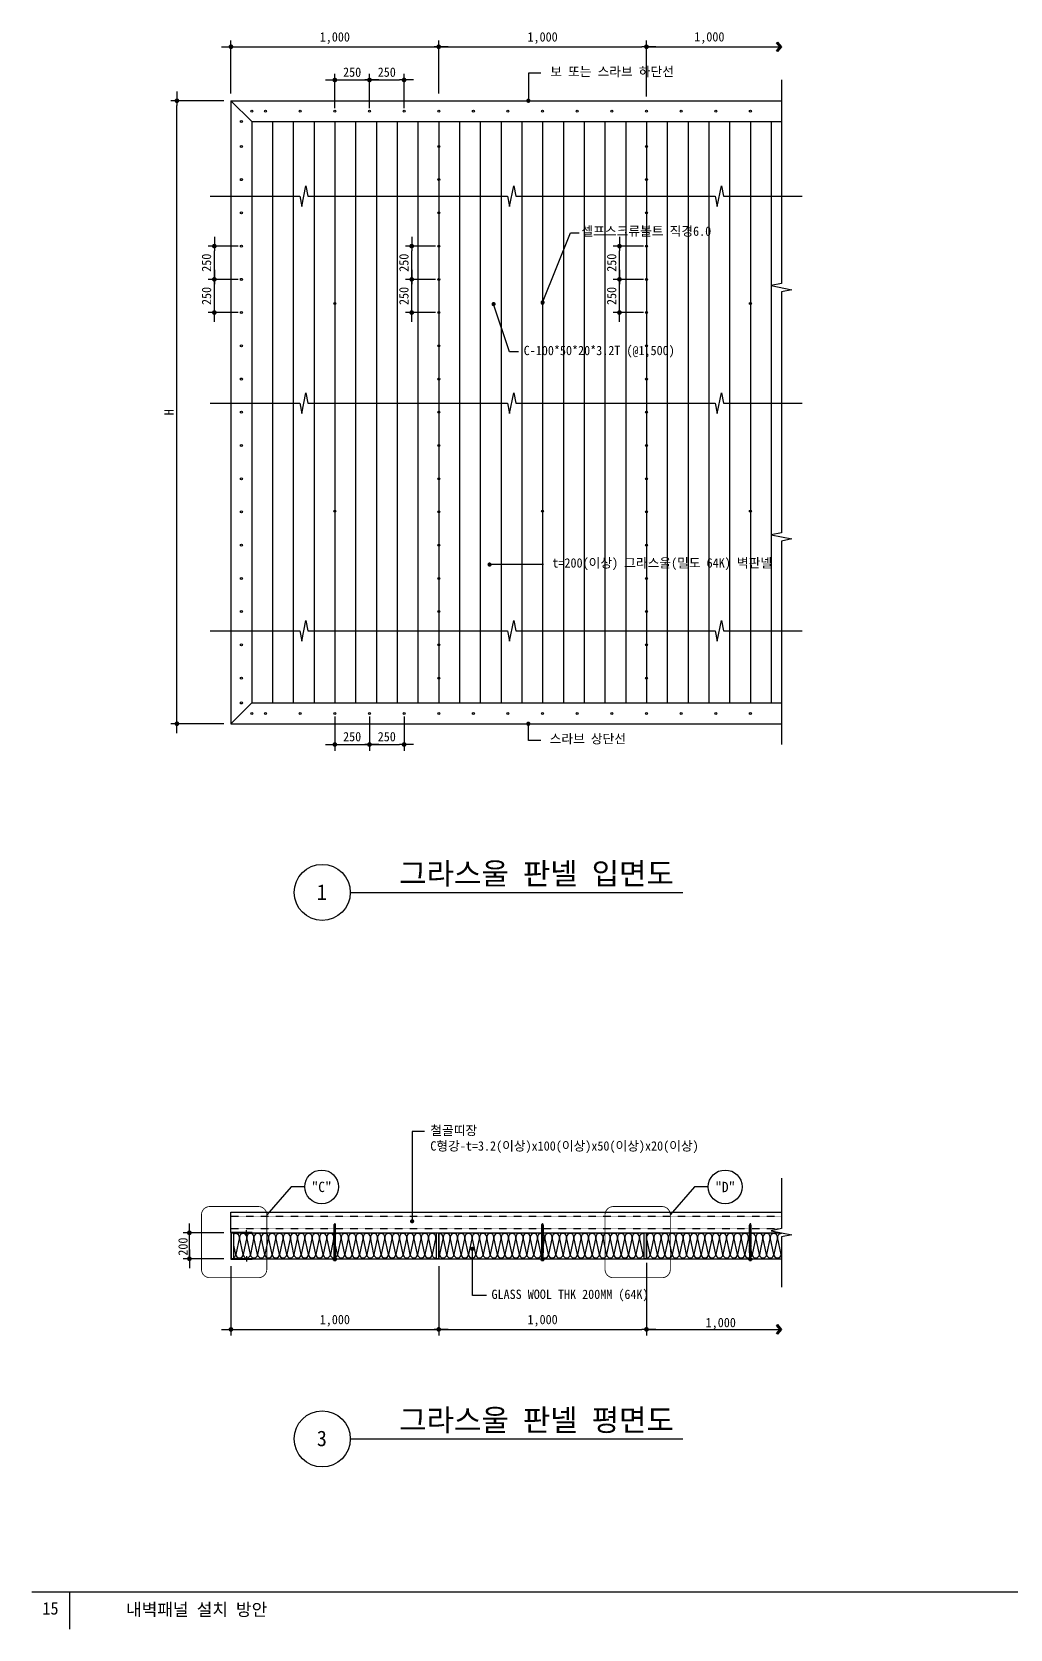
# Model space of a CAD drawing. Header units: millimetres. Extents: x 37538 to 66474, y -29175 to -20683.
# Drawn here: x 54547 to 59255, y -29175 to -21484 of the extents above; entities that cross this region are included whole.
import ezdxf
from ezdxf.enums import TextEntityAlignment as Align

# ---------------------------------------------------------------- set-up
doc = ezdxf.new("R2010")
doc.units = ezdxf.units.MM
doc.header["$MEASUREMENT"] = 0
for name, pattern in [('CEN', [62, 60, -1, 0, -1]), ('DASHDOTX2', [2, 1, -0.5, 0, -0.5]), ('DASHED', [3, 2, -1]), ('HIDDEN', [0.375, 0.25, -0.125])]:
    doc.linetypes.add(name, pattern=pattern)
doc.layers.get('0').update_dxf_attribs({"linetype": 'CONTINUOUS'})
for name, color, linetype in [('8', 8, 'CONTINUOUS'), ('A-INSUL', 8, 'CONTINUOUS'), ('CEN', 1, 'CEN'), ('F', 6, 'CONTINUOUS'), ('H', 2, 'HIDDEN'), ('SYM-1', 6, 'CONTINUOUS'), ('W', 3, 'CONTINUOUS'), ('일람표BOX', 7, 'CONTINUOUS')]:
    doc.layers.add(name, color=color, linetype=linetype)
for name, color, linetype, lineweight in [('A-DIMS', 7, 'CONTINUOUS', 25), ('A-MKXS-LEAD', 7, 'CONTINUOUS', 25), ('A-MKXS-MAK2', 3, 'DASHDOTX2', 25), ('A-MKXS-TEXT1', 3, 'CONTINUOUS', 25), ('A-MKXS-TEXT2', 7, 'CONTINUOUS', 25), ('A-XXXX-SYMB', 7, 'CONTINUOUS', 25), ('A-XXXX-TXT1', 3, 'CONTINUOUS', 25), ('A-XXXX-TXT2', 3, 'CONTINUOUS', 25)]:
    doc.layers.add(name, color=color, linetype=linetype, lineweight=lineweight)
doc.styles.add('HY울릉도L', font='H2GTRE.TTF')
doc.styles.add('돋움', font='')
doc.styles.add('돋움체', font='')
doc.styles.get('돋움').set_extended_font_data('DotumChe')
doc.styles.get('돋움체').set_extended_font_data('DotumChe')
doc.dimstyles.new('CDIM', dxfattribs={"dimtxt": 3, "dimasz": 1.5, "dimexe": 2, "dimexo": 1, "dimgap": 1, "dimtad": 1, "dimdec": 0, "dimrnd": 0.5, "dimzin": 0, "dimdsep": 32, "dimlunit": 6, "dimtxsty": 'HY울릉도L', "dimblk1": '_CIDOT', "dimblk2": '_CIDOT', "dimsah": 1, "dimcen": 5.5, "dimclrd": 2, "dimclre": 2, "dimclrt": 7, "dimadec": 0, "dimazin": 0, "dimtfac": 1, "dimtdec": 0, "dimtix": 1, "dimtmove": 2, "dimatfit": 1, "dimldrblk": '_CIDOT', "dimfxl": 1, "dimtolj": 1, "dimtzin": 0, "dimlwd": -1, "dimarcsym": 0})

# ---------------------------------------------------------------- blocks, each defined once
blk = doc.blocks.new('_CIDOT')
at = {"color": 0, "linetype": 'ByBlock'}
blk.add_line((2, 0), (-1, 0), dxfattribs=at)
at = {"color": 0, "linetype": 'ByBlock', "const_width": 0.5}
blk.add_lwpolyline([(-0.25, 0, 1), (0.25, 0, 1)], format="xyb", close=True, dxfattribs=at)
blk = doc.blocks.new('*D134')
at = {"layer": 'A-DIMS', "lineweight": -2, "transparency": 16777216}
for p, q in [((55504.5, -21780.7), (55504.5, -21525.7)), ((56504.5, -21780.7), (56504.5, -21525.7))]:
    blk.add_line(p, q, dxfattribs=at)
at = {"layer": 'A-DIMS', "transparency": 16777216}
blk.add_line((55527, -21555.7), (56482, -21555.7), dxfattribs=at)
at = {"layer": 'A-DIMS', "transparency": 16777216, "xscale": 22.5, "yscale": 22.5, "zscale": 22.5, "rotation": 180}
blk.add_blockref('_CIDOT', (55504.5, -21555.7), dxfattribs=at)
at = {"layer": 'A-DIMS', "transparency": 16777216, "xscale": 22.5, "yscale": 22.5, "zscale": 22.5}
blk.add_blockref('_CIDOT', (56504.5, -21555.7), dxfattribs=at)
at = {"layer": 'A-DIMS', "color": 3, "transparency": 16777216, "insert": (56004.5, -21513.9), "char_height": 45, "attachment_point": 5, "style": '돋움체'}
blk.add_mtext('\\A1;1,000', dxfattribs=at)
blk = doc.blocks.new('*D135')
at = {"layer": 'A-DIMS', "lineweight": -2, "transparency": 16777216}
for p, q in [((56504.5, -21780.7), (56504.5, -21525.7)), ((57504.5, -21780.7), (57504.5, -21525.7))]:
    blk.add_line(p, q, dxfattribs=at)
at = {"layer": 'A-DIMS', "transparency": 16777216}
blk.add_line((56527, -21555.7), (57482, -21555.7), dxfattribs=at)
at = {"layer": 'A-DIMS', "transparency": 16777216, "xscale": 22.5, "yscale": 22.5, "zscale": 22.5, "rotation": 180}
blk.add_blockref('_CIDOT', (56504.5, -21555.7), dxfattribs=at)
at = {"layer": 'A-DIMS', "transparency": 16777216, "xscale": 22.5, "yscale": 22.5, "zscale": 22.5}
blk.add_blockref('_CIDOT', (57504.5, -21555.7), dxfattribs=at)
at = {"layer": 'A-DIMS', "color": 3, "transparency": 16777216, "insert": (57004.5, -21513.9), "char_height": 45, "attachment_point": 5, "style": '돋움체'}
blk.add_mtext('\\A1;1,000', dxfattribs=at)
blk = doc.blocks.new('DOT')
at = {"color": 0, "linetype": 'ByBlock'}
blk.add_line((-0.5, 0), (-1, 0), dxfattribs=at)
at = {"color": 0, "linetype": 'ByBlock', "const_width": 0.5}
blk.add_lwpolyline([(-0.25, 0, 1), (0.25, 0, 1)], format="xyb", close=True, dxfattribs=at)
blk = doc.blocks.new('*D33')
at = {"layer": 'A-DIMS', "lineweight": -2, "transparency": 16777216}
for p, q in [((56171.2, -21850.7), (56171.2, -21685.7)), ((56337.8, -21850.7), (56337.8, -21685.7))]:
    blk.add_line(p, q, dxfattribs=at)
at = {"layer": 'A-DIMS', "transparency": 16777216}
blk.add_line((56193.7, -21715.7), (56315.3, -21715.7), dxfattribs=at)
at = {"layer": 'A-DIMS', "transparency": 16777216, "xscale": 22.5, "yscale": 22.5, "zscale": 22.5, "rotation": 180}
blk.add_blockref('_CIDOT', (56171.2, -21715.7), dxfattribs=at)
at = {"layer": 'A-DIMS', "transparency": 16777216, "xscale": 22.5, "yscale": 22.5, "zscale": 22.5}
blk.add_blockref('_CIDOT', (56337.8, -21715.7), dxfattribs=at)
at = {"layer": 'A-DIMS', "color": 3, "transparency": 16777216, "insert": (56254.5, -21678.2), "char_height": 45, "attachment_point": 5, "style": '돋움체'}
blk.add_mtext('\\A1;250', dxfattribs=at)
blk = doc.blocks.new('*D34')
at = {"layer": 'A-DIMS', "lineweight": -2, "transparency": 16777216}
for p, q in [((55539.5, -22515.7), (55394.5, -22515.7)), ((55539.5, -22675.7), (55394.5, -22675.7))]:
    blk.add_line(p, q, dxfattribs=at)
at = {"layer": 'A-DIMS', "transparency": 16777216}
blk.add_line((55424.5, -22653.2), (55424.5, -22538.2), dxfattribs=at)
at = {"layer": 'A-DIMS', "transparency": 16777216, "xscale": 22.5, "yscale": 22.5, "zscale": 22.5}
for p, rotation in [((55424.5, -22515.7), 90), ((55424.5, -22675.7), 270)]:
    blk.add_blockref('_CIDOT', p, dxfattribs=dict(at, rotation=rotation))
at = {"layer": 'A-DIMS', "color": 3, "transparency": 16777216, "insert": (55387, -22595.7), "char_height": 45, "attachment_point": 5, "rotation": 90, "style": '돋움체'}
blk.add_mtext('\\A1;250', dxfattribs=at)
blk = doc.blocks.new('*D137')
at = {"layer": 'A-DIMS', "lineweight": -2, "transparency": 16777216}
for p, q in [((56489.5, -22515.7), (56344.5, -22515.7)), ((56489.5, -22675.7), (56344.5, -22675.7))]:
    blk.add_line(p, q, dxfattribs=at)
at = {"layer": 'A-DIMS', "transparency": 16777216}
blk.add_line((56374.5, -22653.2), (56374.5, -22538.2), dxfattribs=at)
at = {"layer": 'A-DIMS', "transparency": 16777216, "xscale": 22.5, "yscale": 22.5, "zscale": 22.5}
for p, rotation in [((56374.5, -22515.7), 90), ((56374.5, -22675.7), 270)]:
    blk.add_blockref('_CIDOT', p, dxfattribs=dict(at, rotation=rotation))
at = {"layer": 'A-DIMS', "color": 3, "transparency": 16777216, "insert": (56337, -22595.7), "char_height": 45, "attachment_point": 5, "rotation": 90, "style": '돋움체'}
blk.add_mtext('\\A1;250', dxfattribs=at)
blk = doc.blocks.new('*D138')
at = {"layer": 'A-DIMS', "lineweight": -2, "transparency": 16777216}
for p, q in [((57489.5, -22515.7), (57344.5, -22515.7)), ((57489.5, -22675.7), (57344.5, -22675.7))]:
    blk.add_line(p, q, dxfattribs=at)
at = {"layer": 'A-DIMS', "transparency": 16777216}
blk.add_line((57374.5, -22653.2), (57374.5, -22538.2), dxfattribs=at)
at = {"layer": 'A-DIMS', "transparency": 16777216, "xscale": 22.5, "yscale": 22.5, "zscale": 22.5}
for p, rotation in [((57374.5, -22515.7), 90), ((57374.5, -22675.7), 270)]:
    blk.add_blockref('_CIDOT', p, dxfattribs=dict(at, rotation=rotation))
at = {"layer": 'A-DIMS', "color": 3, "transparency": 16777216, "insert": (57337, -22595.7), "char_height": 45, "attachment_point": 5, "rotation": 90, "style": '돋움체'}
blk.add_mtext('\\A1;250', dxfattribs=at)
blk = doc.blocks.new('*D139')
at = {"layer": 'A-DIMS', "lineweight": -2, "transparency": 16777216}
for p, q in [((55469.5, -21815.7), (55214.5, -21815.7)), ((55469.5, -24815.7), (55214.5, -24815.7))]:
    blk.add_line(p, q, dxfattribs=at)
at = {"layer": 'A-DIMS', "transparency": 16777216}
blk.add_line((55244.5, -24793.2), (55244.5, -21838.2), dxfattribs=at)
at = {"layer": 'A-DIMS', "transparency": 16777216, "xscale": 22.5, "yscale": 22.5, "zscale": 22.5}
for p, rotation in [((55244.5, -21815.7), 90), ((55244.5, -24815.7), 270)]:
    blk.add_blockref('_CIDOT', p, dxfattribs=dict(at, rotation=rotation))
at = {"layer": 'A-DIMS', "color": 3, "transparency": 16777216, "insert": (55207, -23315.7), "char_height": 45, "attachment_point": 5, "rotation": 90, "style": '돋움체'}
blk.add_mtext('\\A1;H', dxfattribs=at)
blk = doc.blocks.new('*D140')
at = {"layer": 'A-DIMS', "lineweight": -2, "transparency": 16777216}
for p, q in [((56171.2, -24780.7), (56171.2, -24945.7)), ((56337.8, -24780.7), (56337.8, -24945.7))]:
    blk.add_line(p, q, dxfattribs=at)
at = {"layer": 'A-DIMS', "transparency": 16777216}
blk.add_line((56193.7, -24915.7), (56315.3, -24915.7), dxfattribs=at)
at = {"layer": 'A-DIMS', "transparency": 16777216, "xscale": 22.5, "yscale": 22.5, "zscale": 22.5, "rotation": 180}
blk.add_blockref('_CIDOT', (56171.2, -24915.7), dxfattribs=at)
at = {"layer": 'A-DIMS', "transparency": 16777216, "xscale": 22.5, "yscale": 22.5, "zscale": 22.5}
blk.add_blockref('_CIDOT', (56337.8, -24915.7), dxfattribs=at)
at = {"layer": 'A-DIMS', "color": 3, "transparency": 16777216, "insert": (56254.5, -24878.2), "char_height": 45, "attachment_point": 5, "style": '돋움체'}
blk.add_mtext('\\A1;250', dxfattribs=at)
blk = doc.blocks.new('*D141')
at = {"layer": 'A-DIMS', "lineweight": -2, "transparency": 16777216}
for p, q in [((56004.5, -24780.7), (56004.5, -24945.7)), ((56171.2, -24780.7), (56171.2, -24945.7))]:
    blk.add_line(p, q, dxfattribs=at)
at = {"layer": 'A-DIMS', "transparency": 16777216}
blk.add_line((56027, -24915.7), (56148.7, -24915.7), dxfattribs=at)
at = {"layer": 'A-DIMS', "transparency": 16777216, "xscale": 22.5, "yscale": 22.5, "zscale": 22.5, "rotation": 180}
blk.add_blockref('_CIDOT', (56004.5, -24915.7), dxfattribs=at)
at = {"layer": 'A-DIMS', "transparency": 16777216, "xscale": 22.5, "yscale": 22.5, "zscale": 22.5}
blk.add_blockref('_CIDOT', (56171.2, -24915.7), dxfattribs=at)
at = {"layer": 'A-DIMS', "color": 3, "transparency": 16777216, "insert": (56087.8, -24878.2), "char_height": 45, "attachment_point": 5, "style": '돋움체'}
blk.add_mtext('\\A1;250', dxfattribs=at)
blk = doc.blocks.new('*D35')
at = {"layer": 'A-DIMS', "lineweight": -2, "transparency": 16777216}
for p, q in [((56004.5, -21850.7), (56004.5, -21685.7)), ((56171.2, -21850.7), (56171.2, -21685.7))]:
    blk.add_line(p, q, dxfattribs=at)
at = {"layer": 'A-DIMS', "transparency": 16777216}
blk.add_line((56027, -21715.7), (56148.7, -21715.7), dxfattribs=at)
at = {"layer": 'A-DIMS', "transparency": 16777216, "xscale": 22.5, "yscale": 22.5, "zscale": 22.5, "rotation": 180}
blk.add_blockref('_CIDOT', (56004.5, -21715.7), dxfattribs=at)
at = {"layer": 'A-DIMS', "transparency": 16777216, "xscale": 22.5, "yscale": 22.5, "zscale": 22.5}
blk.add_blockref('_CIDOT', (56171.2, -21715.7), dxfattribs=at)
at = {"layer": 'A-DIMS', "color": 3, "transparency": 16777216, "insert": (56087.8, -21678.2), "char_height": 45, "attachment_point": 5, "style": '돋움체'}
blk.add_mtext('\\A1;250', dxfattribs=at)
blk = doc.blocks.new('*D142')
at = {"layer": 'A-DIMS', "lineweight": -2, "transparency": 16777216}
for p, q in [((55539.5, -22675.7), (55394.5, -22675.7)), ((55539.5, -22835.7), (55394.5, -22835.7))]:
    blk.add_line(p, q, dxfattribs=at)
at = {"layer": 'A-DIMS', "transparency": 16777216}
blk.add_line((55424.5, -22813.2), (55424.5, -22698.2), dxfattribs=at)
at = {"layer": 'A-DIMS', "transparency": 16777216, "xscale": 22.5, "yscale": 22.5, "zscale": 22.5}
for p, rotation in [((55424.5, -22675.7), 90), ((55424.5, -22835.7), 270)]:
    blk.add_blockref('_CIDOT', p, dxfattribs=dict(at, rotation=rotation))
at = {"layer": 'A-DIMS', "color": 3, "transparency": 16777216, "insert": (55387, -22755.7), "char_height": 45, "attachment_point": 5, "rotation": 90, "style": '돋움체'}
blk.add_mtext('\\A1;250', dxfattribs=at)
blk = doc.blocks.new('*D143')
at = {"layer": 'A-DIMS', "lineweight": -2, "transparency": 16777216}
for p, q in [((56489.5, -22675.7), (56344.5, -22675.7)), ((56489.5, -22835.7), (56344.5, -22835.7))]:
    blk.add_line(p, q, dxfattribs=at)
at = {"layer": 'A-DIMS', "transparency": 16777216}
blk.add_line((56374.5, -22813.2), (56374.5, -22698.2), dxfattribs=at)
at = {"layer": 'A-DIMS', "transparency": 16777216, "xscale": 22.5, "yscale": 22.5, "zscale": 22.5}
for p, rotation in [((56374.5, -22675.7), 90), ((56374.5, -22835.7), 270)]:
    blk.add_blockref('_CIDOT', p, dxfattribs=dict(at, rotation=rotation))
at = {"layer": 'A-DIMS', "color": 3, "transparency": 16777216, "insert": (56337, -22755.7), "char_height": 45, "attachment_point": 5, "rotation": 90, "style": '돋움체'}
blk.add_mtext('\\A1;250', dxfattribs=at)
blk = doc.blocks.new('*D144')
at = {"layer": 'A-DIMS', "lineweight": -2, "transparency": 16777216}
for p, q in [((57489.5, -22675.7), (57344.5, -22675.7)), ((57489.5, -22835.7), (57344.5, -22835.7))]:
    blk.add_line(p, q, dxfattribs=at)
at = {"layer": 'A-DIMS', "transparency": 16777216}
blk.add_line((57374.5, -22813.2), (57374.5, -22698.2), dxfattribs=at)
at = {"layer": 'A-DIMS', "transparency": 16777216, "xscale": 22.5, "yscale": 22.5, "zscale": 22.5}
for p, rotation in [((57374.5, -22675.7), 90), ((57374.5, -22835.7), 270)]:
    blk.add_blockref('_CIDOT', p, dxfattribs=dict(at, rotation=rotation))
at = {"layer": 'A-DIMS', "color": 3, "transparency": 16777216, "insert": (57337, -22755.7), "char_height": 45, "attachment_point": 5, "rotation": 90, "style": '돋움체'}
blk.add_mtext('\\A1;250', dxfattribs=at)
blk = doc.blocks.new('*D36')
at = {"layer": 'A-DIMS', "transparency": 16777216}
for p, q in [((55304.4, -27244.4), (55304.4, -27221.9)), ((55304.4, -27391.9), (55304.4, -27266.9)), ((55304.4, -27414.4), (55304.4, -27436.9))]:
    blk.add_line(p, q, dxfattribs=at)
at = {"layer": 'A-DIMS', "lineweight": -2, "transparency": 16777216}
for p, q in [((55469.5, -27266.9), (55274.4, -27266.9)), ((55469.5, -27391.9), (55274.4, -27391.9))]:
    blk.add_line(p, q, dxfattribs=at)
at = {"layer": 'A-DIMS', "transparency": 16777216, "xscale": 22.5, "yscale": 22.5, "zscale": 22.5}
for p, rotation in [((55304.4, -27266.9), 270), ((55304.4, -27391.9), 90)]:
    blk.add_blockref('_CIDOT', p, dxfattribs=dict(at, rotation=rotation))
at = {"layer": 'A-DIMS', "color": 3, "transparency": 16777216, "insert": (55273.8, -27333.4), "char_height": 45, "attachment_point": 5, "rotation": 90, "style": '돋움체'}
blk.add_mtext('\\A1;200', dxfattribs=at)
blk = doc.blocks.new('LEADER4')
blk.add_lwpolyline([(0, 0), (-0.32, -0.38), (-0.4, -0.32), (-0.13, 0), (-0.4, 0.32), (-0.32, 0.38)], close=True)
for points in [[(-0.13, 0), (-0.4, 0.32), (0, 0), (-0.32, 0.38)], [(-0.13, 0), (-0.4, -0.32), (0, 0), (-0.32, -0.38)]]:
    blk.add_solid(points)
blk = doc.blocks.new('*D37')
at = {"layer": 'A-DIMS', "lineweight": -2, "transparency": 16777216}
for p, q in [((55504.5, -27426.9), (55504.5, -27761.9)), ((56504.5, -27426.9), (56504.5, -27761.9))]:
    blk.add_line(p, q, dxfattribs=at)
at = {"layer": 'A-DIMS', "transparency": 16777216}
blk.add_line((55527, -27731.9), (56482, -27731.9), dxfattribs=at)
at = {"layer": 'A-DIMS', "transparency": 16777216, "xscale": 22.5, "yscale": 22.5, "zscale": 22.5, "rotation": 180}
blk.add_blockref('_CIDOT', (55504.5, -27731.9), dxfattribs=at)
at = {"layer": 'A-DIMS', "transparency": 16777216, "xscale": 22.5, "yscale": 22.5, "zscale": 22.5}
blk.add_blockref('_CIDOT', (56504.5, -27731.9), dxfattribs=at)
at = {"layer": 'A-DIMS', "color": 3, "transparency": 16777216, "insert": (56004.5, -27690.2), "char_height": 45, "attachment_point": 5, "style": '돋움체'}
blk.add_mtext('\\A1;1,000', dxfattribs=at)
blk = doc.blocks.new('*D38')
at = {"layer": 'A-DIMS', "lineweight": -2, "transparency": 16777216}
for p, q in [((56504.5, -27426.9), (56504.5, -27761.9)), ((57504.5, -27426.9), (57504.5, -27761.9))]:
    blk.add_line(p, q, dxfattribs=at)
at = {"layer": 'A-DIMS', "transparency": 16777216}
blk.add_line((56527, -27731.9), (57482, -27731.9), dxfattribs=at)
at = {"layer": 'A-DIMS', "transparency": 16777216, "xscale": 22.5, "yscale": 22.5, "zscale": 22.5, "rotation": 180}
blk.add_blockref('_CIDOT', (56504.5, -27731.9), dxfattribs=at)
at = {"layer": 'A-DIMS', "transparency": 16777216, "xscale": 22.5, "yscale": 22.5, "zscale": 22.5}
blk.add_blockref('_CIDOT', (57504.5, -27731.9), dxfattribs=at)
at = {"layer": 'A-DIMS', "color": 3, "transparency": 16777216, "insert": (57004.5, -27690.2), "char_height": 45, "attachment_point": 5, "style": '돋움체'}
blk.add_mtext('\\A1;1,000', dxfattribs=at)
blk = doc.blocks.new('br')
at = {"layer": 'CEN'}
blk.add_line((-36, 0), (30, 0), dxfattribs=at)
at = {"layer": 'F'}
for p, q in [((-15, 4), (-12, 8)), ((-15, 4), (-11, 0)), ((-15, -4), (-11, 0)), ((-12, 8), (-8, 4)), ((0, 4), (-8, 4)), ((0, 8), (0, -8)), ((-15, -4), (-12, -8)), ((-12, -8), (-8, -4)), ((0, -4), (-8, -4))]:
    blk.add_line(p, q, dxfattribs=at)
blk.add_arc((-2, 0), 8.2, 285.5627, 74.4373, dxfattribs=at)
blk = doc.blocks.new('sc15a')
at = {"layer": 'F'}
for p, q in [((-8.8, 4.5), (-3.8, 5.7)), ((-8.8, 4.5), (-8.8, -4.5)), ((-8.5, -3.4), (-8.5, 3.4)), ((-8.1, 4.2), (-2.1, 4.2)), ((-3.8, 8), (-3.8, -8)), ((-2.1, 0.1), (-2.1, 5.6)), ((-2.1, 5.6), (-0.8, 5.6)), ((-2.1, 0.1), (-2.1, -5.4)), ((-0.8, 10), (-1.8, 10)), ((-0.8, 10), (-0.8, -10)), ((-0.8, -9), (-0.8, 9)), ((-0.8, 9), (0, 9)), ((-0.8, 5.6), (-0.8, 0.1)), ((-0.8, 3), (164.6, 3)), ((-0.8, -5.4), (-0.8, 0.1)), ((0, 9), (0, -9)), ((170, 0), (164.6, 3)), ((-8.8, -4.5), (-3.8, -5.7)), ((-8.1, -4.1), (-2.1, -4.1)), ((-2.1, -5.4), (-0.8, -5.4)), ((-0.8, -10), (-1.8, -10)), ((-0.8, -3), (164.6, -3)), ((0, -9), (-0.8, -9)), ((164.6, -3), (170, 0))]:
    blk.add_line(p, q, dxfattribs=at)
for centre, start, end in [((-1.8, 8), 90, 180), ((-1.8, -8), 180, 270)]:
    blk.add_arc(centre, 2, start, end, dxfattribs=at)
at = {"layer": 'H', "color": 4}
for p, q in [((-8.1, 2.6), (-2.1, 2.6)), ((27, -4), (27, 4)), ((27, 4), (161.1, 4)), ((161.1, 3), (161.1, 4)), ((161.4, 1.2), (162.5, 3)), ((163.2, -3), (161.4, 1.2)), ((162.5, 3), (165, 0.7)), ((165, 0.7), (170, 0)), ((-8.1, -2.6), (-2.1, -2.6)), ((27, -4), (161.1, -4)), ((161.1, -4), (161.1, -3))]:
    blk.add_line(p, q, dxfattribs=at)
for centre, start, end in [((-7.5, 3.4), 131.19503, 228.80497), ((-7.5, 1.8), 131.19503, 181.15839), ((-7.5, -1.8), 178.84161, 228.80497), ((-7.5, -3.4), 131.19503, 228.80497)]:
    blk.add_arc(centre, 1.03, start, end, dxfattribs=at)

msp = doc.modelspace()

# ---------------------------------------------------------------- linework, layer by layer
at = {"color": 3}
for p, q in [((55506.1, -27266.9), (58154.5, -27266.9)), ((56504.5, -27268.9), (56504.5, -27389.9)), ((57504.5, -27268.9), (57504.5, -27389.9)), ((55506.1, -27391.9), (58154.5, -27391.9))]:
    msp.add_line(p, q, dxfattribs=at)
for points in [[(55518.6, -27391.9), (55518.6, -27266.9), (55506.1, -27266.9), (55506.1, -27391.9)], [(56504.5, -27389.9), (56504.5, -27268.9), (56492, -27268.9), (56492, -27389.9)], [(57504.5, -27389.9), (57504.5, -27268.9), (57492, -27268.9), (57492, -27389.9)]]:
    msp.add_lwpolyline(points, close=True, dxfattribs=at)
for centre in [(55554.5, -21915.7), (55604.5, -21865.7), (55671.2, -21865.7), (55837.8, -21865.7), (56004.5, -21865.7), (56171.2, -21865.7), (56337.8, -21865.7), (56504.5, -21865.7), (56671.2, -21865.7), (56837.8, -21865.7), (57004.5, -21865.7), (57171.2, -21865.7), (57337.8, -21865.7), (57504.5, -21865.7), (57671.2, -21865.7), (57837.8, -21865.7), (58004.5, -21865.7), (55554.5, -22035.7), (56504.5, -22035.7), (57504.5, -22035.7), (55554.5, -22195.7), (56504.5, -22195.7), (57504.5, -22195.7), (55554.5, -22355.7), (56504.5, -22355.7), (57504.5, -22355.7), (55554.5, -22515.7), (56504.5, -22515.7), (57504.5, -22515.7), (55554.5, -22675.7), (56504.5, -22675.7), (57504.5, -22675.7), (55554.5, -22835.7), (56004.5, -22791.6), (56504.5, -22835.7), (57504.5, -22835.7), (58004.5, -22791.6), (55554.5, -22995.7), (56504.5, -22995.7), (57504.5, -22995.7), (55554.5, -23155.7), (56504.5, -23155.7), (57504.5, -23155.7), (55554.5, -23315.7), (56504.5, -23315.7), (57504.5, -23315.7), (55554.5, -23475.7), (56504.5, -23475.7), (57504.5, -23475.7), (55554.5, -23635.7), (56504.5, -23635.7), (57504.5, -23635.7), (55554.5, -23795.7), (56004.5, -23791.6), (56504.5, -23795.7), (57004.5, -23791.6), (57504.5, -23795.7), (58004.5, -23791.6), (55554.5, -23955.7), (56504.5, -23955.7), (57504.5, -23955.7), (55554.5, -24115.7), (56504.5, -24115.7), (57504.5, -24115.7), (55554.5, -24275.7), (56504.5, -24275.7), (57504.5, -24275.7), (55554.5, -24435.7), (56504.5, -24435.7), (57504.5, -24435.7), (55554.5, -24595.7), (56504.5, -24595.7), (57504.5, -24595.7), (55554.5, -24715.7), (55604.5, -24765.7), (55671.2, -24765.7), (55837.8, -24765.7), (56004.5, -24765.7), (56171.2, -24765.7), (56337.8, -24765.7), (56504.5, -24765.7), (56671.2, -24765.7), (56837.8, -24765.7), (57004.5, -24765.7), (57171.2, -24765.7), (57337.8, -24765.7), (57504.5, -24765.7), (57671.2, -24765.7), (57837.8, -24765.7), (58004.5, -24765.7)]:
    msp.add_circle(centre, 4.8)
at = {"layer": '8'}
for p, q in [((55704.5, -21915.7), (55704.5, -24715.7)), ((55804.5, -21915.7), (55804.5, -24715.7)), ((55904.5, -21915.7), (55904.5, -24715.7)), ((56004.5, -21915.7), (56004.5, -24715.7)), ((56104.5, -21915.7), (56104.5, -24715.7)), ((56204.5, -21915.7), (56204.5, -24715.7)), ((56304.5, -21915.7), (56304.5, -24715.7)), ((56404.5, -21915.7), (56404.5, -24715.7)), ((56604.5, -21915.7), (56604.5, -24715.7)), ((56704.5, -21915.7), (56704.5, -24715.7)), ((56804.5, -21915.7), (56804.5, -24715.7)), ((56904.5, -21915.7), (56904.5, -24715.7)), ((57004.5, -21915.7), (57004.5, -24715.7)), ((57104.5, -21915.7), (57104.5, -24715.7)), ((57204.5, -21915.7), (57204.5, -24715.7)), ((57304.5, -21915.7), (57304.5, -24715.7)), ((57404.5, -21915.7), (57404.5, -24715.7)), ((57604.5, -21915.7), (57604.5, -24715.7)), ((57704.5, -21915.7), (57704.5, -24715.7)), ((57804.5, -21915.7), (57804.5, -24715.7)), ((57904.5, -21915.7), (57904.5, -24715.7)), ((58004.5, -21915.7), (58004.5, -24715.7)), ((58104.5, -21915.7), (58104.5, -24715.7))]:
    msp.add_line(p, q, dxfattribs=at)
at = {"layer": 'A-DIMS'}
for p, q in [((57504.5, -21795.7), (57504.5, -21555.7)), ((57516.5, -21555.7), (58154.5, -21555.7)), ((57504.5, -27411.9), (57504.5, -27731.9)), ((57516.5, -27731.9), (58154.5, -27731.9))]:
    msp.add_line(p, q, dxfattribs=at)
at = {"layer": 'A-INSUL'}
for points in [[(55545.4, -27288.2, 0.589645), (55518.6, -27273.4, 0.589645)], [(55580.4, -27288.2, 1), (55545.4, -27288.2), (55527.9, -27370.7, 1), (55562.9, -27370.7), (55545.4, -27288.2)], [(55615.4, -27288.2, 1), (55580.4, -27288.2), (55562.9, -27370.7, 1), (55597.9, -27370.7), (55580.4, -27288.2)], [(55650.4, -27288.2, 1), (55615.4, -27288.2), (55597.9, -27370.7, 1), (55632.9, -27370.7), (55615.4, -27288.2)], [(55685.4, -27288.2, 1), (55650.4, -27288.2), (55632.9, -27370.7, 1), (55667.9, -27370.7), (55650.4, -27288.2)], [(55720.4, -27288.2, 1), (55685.4, -27288.2), (55667.9, -27370.7, 1), (55702.9, -27370.7), (55685.4, -27288.2)], [(55755.4, -27288.2, 1), (55720.4, -27288.2), (55702.9, -27370.7, 1), (55737.9, -27370.7), (55720.4, -27288.2)], [(55790.4, -27288.2, 1), (55755.4, -27288.2), (55737.9, -27370.7, 1), (55772.9, -27370.7), (55755.4, -27288.2)], [(55825.4, -27288.2, 1), (55790.4, -27288.2), (55772.9, -27370.7, 1), (55807.9, -27370.7), (55790.4, -27288.2)], [(55860.4, -27288.2, 1), (55825.4, -27288.2), (55807.9, -27370.7, 1), (55842.9, -27370.7), (55825.4, -27288.2)], [(55895.4, -27288.2, 1), (55860.4, -27288.2), (55842.9, -27370.7, 1), (55877.9, -27370.7), (55860.4, -27288.2)], [(55930.4, -27288.2, 1), (55895.4, -27288.2), (55877.9, -27370.7, 1), (55912.9, -27370.7), (55895.4, -27288.2)], [(55965.4, -27288.2, 1), (55930.4, -27288.2), (55912.9, -27370.7, 1), (55947.9, -27370.7), (55930.4, -27288.2)], [(56000.4, -27288.2, 1), (55965.4, -27288.2), (55947.9, -27370.7, 1), (55982.9, -27370.7), (55965.4, -27288.2)], [(56035.4, -27288.2, 1), (56000.4, -27288.2), (55982.9, -27370.7, 1), (56017.9, -27370.7), (56000.4, -27288.2)], [(56070.4, -27288.2, 1), (56035.4, -27288.2), (56017.9, -27370.7, 1), (56052.9, -27370.7), (56035.4, -27288.2)], [(56105.4, -27288.2, 1), (56070.4, -27288.2), (56052.9, -27370.7, 1), (56087.9, -27370.7), (56070.4, -27288.2)], [(56140.4, -27288.2, 1), (56105.4, -27288.2), (56087.9, -27370.7, 1), (56122.9, -27370.7), (56105.4, -27288.2)], [(56175.4, -27288.2, 1), (56140.4, -27288.2), (56122.9, -27370.7, 1), (56157.9, -27370.7), (56140.4, -27288.2)], [(56210.4, -27288.2, 1), (56175.4, -27288.2), (56157.9, -27370.7, 1), (56192.9, -27370.7), (56175.4, -27288.2)], [(56245.4, -27288.2, 1), (56210.4, -27288.2), (56192.9, -27370.7, 1), (56227.9, -27370.7), (56210.4, -27288.2)], [(56280.4, -27288.2, 1), (56245.4, -27288.2), (56227.9, -27370.7, 1), (56262.9, -27370.7), (56245.4, -27288.2)], [(56315.4, -27288.2, 1), (56280.4, -27288.2), (56262.9, -27370.7, 1), (56297.9, -27370.7), (56280.4, -27288.2)], [(56350.4, -27288.2, 1), (56315.4, -27288.2), (56297.9, -27370.7, 1), (56332.9, -27370.7), (56315.4, -27288.2)], [(56385.4, -27288.2, 1), (56350.4, -27288.2), (56332.9, -27370.7, 1), (56367.9, -27370.7), (56350.4, -27288.2)], [(56420.4, -27288.2, 1), (56385.4, -27288.2), (56367.9, -27370.7, 1), (56402.9, -27370.7), (56385.4, -27288.2)], [(56455.4, -27288.2, 1), (56420.4, -27288.2), (56402.9, -27370.7, 1), (56437.9, -27370.7), (56420.4, -27288.2)], [(56490.4, -27288.2, 1), (56455.4, -27288.2), (56437.9, -27370.7, 1), (56472.9, -27370.7), (56455.4, -27288.2)], [(56492, -27280.9, 0.108155), (56490.4, -27288.2), (56472.9, -27370.7, 0.441291), (56492, -27388.1)], [(56525.4, -27288.2, 0.472714), (56504.5, -27271, 0.472714)], [(56560.4, -27288.2, 1), (56525.4, -27288.2), (56507.9, -27370.7, 1), (56542.9, -27370.7), (56525.4, -27288.2)], [(56595.4, -27288.2, 1), (56560.4, -27288.2), (56542.9, -27370.7, 1), (56577.9, -27370.7), (56560.4, -27288.2)], [(56630.4, -27288.2, 1), (56595.4, -27288.2), (56577.9, -27370.7, 1), (56612.9, -27370.7), (56595.4, -27288.2)], [(56665.4, -27288.2, 1), (56630.4, -27288.2), (56612.9, -27370.7, 1), (56647.9, -27370.7), (56630.4, -27288.2)], [(56700.4, -27288.2, 1), (56665.4, -27288.2), (56647.9, -27370.7, 1), (56682.9, -27370.7), (56665.4, -27288.2)], [(56735.4, -27288.2, 1), (56700.4, -27288.2), (56682.9, -27370.7, 1), (56717.9, -27370.7), (56700.4, -27288.2)], [(56770.4, -27288.2, 1), (56735.4, -27288.2), (56717.9, -27370.7, 1), (56752.9, -27370.7), (56735.4, -27288.2)], [(56805.4, -27288.2, 1), (56770.4, -27288.2), (56752.9, -27370.7, 1), (56787.9, -27370.7), (56770.4, -27288.2)], [(56840.4, -27288.2, 1), (56805.4, -27288.2), (56787.9, -27370.7, 1), (56822.9, -27370.7), (56805.4, -27288.2)], [(56875.4, -27288.2, 1), (56840.4, -27288.2), (56822.9, -27370.7, 1), (56857.9, -27370.7), (56840.4, -27288.2)], [(56910.4, -27288.2, 1), (56875.4, -27288.2), (56857.9, -27370.7, 1), (56892.9, -27370.7), (56875.4, -27288.2)], [(56945.4, -27288.2, 1), (56910.4, -27288.2), (56892.9, -27370.7, 1), (56927.9, -27370.7), (56910.4, -27288.2)], [(56980.4, -27288.2, 1), (56945.4, -27288.2), (56927.9, -27370.7, 1), (56962.9, -27370.7), (56945.4, -27288.2)], [(57015.4, -27288.2, 1), (56980.4, -27288.2), (56962.9, -27370.7, 1), (56997.9, -27370.7), (56980.4, -27288.2)], [(57050.4, -27288.2, 1), (57015.4, -27288.2), (56997.9, -27370.7, 1), (57032.9, -27370.7), (57015.4, -27288.2)], [(57085.4, -27288.2, 1), (57050.4, -27288.2), (57032.9, -27370.7, 1), (57067.9, -27370.7), (57050.4, -27288.2)], [(57120.4, -27288.2, 1), (57085.4, -27288.2), (57067.9, -27370.7, 1), (57102.9, -27370.7), (57085.4, -27288.2)], [(57155.4, -27288.2, 1), (57120.4, -27288.2), (57102.9, -27370.7, 1), (57137.9, -27370.7), (57120.4, -27288.2)], [(57190.4, -27288.2, 1), (57155.4, -27288.2), (57137.9, -27370.7, 1), (57172.9, -27370.7), (57155.4, -27288.2)], [(57225.4, -27288.2, 1), (57190.4, -27288.2), (57172.9, -27370.7, 1), (57207.9, -27370.7), (57190.4, -27288.2)], [(57260.4, -27288.2, 1), (57225.4, -27288.2), (57207.9, -27370.7, 1), (57242.9, -27370.7), (57225.4, -27288.2)], [(57295.4, -27288.2, 1), (57260.4, -27288.2), (57242.9, -27370.7, 1), (57277.9, -27370.7), (57260.4, -27288.2)], [(57330.4, -27288.2, 1), (57295.4, -27288.2), (57277.9, -27370.7, 1), (57312.9, -27370.7), (57295.4, -27288.2)], [(57365.4, -27288.2, 1), (57330.4, -27288.2), (57312.9, -27370.7, 1), (57347.9, -27370.7), (57330.4, -27288.2)], [(57400.4, -27288.2, 1), (57365.4, -27288.2), (57347.9, -27370.7, 1), (57382.9, -27370.7), (57365.4, -27288.2)], [(57435.4, -27288.2, 1), (57400.4, -27288.2), (57382.9, -27370.7, 1), (57417.9, -27370.7), (57400.4, -27288.2)], [(57470.4, -27288.2, 1), (57435.4, -27288.2), (57417.9, -27370.7, 1), (57452.9, -27370.7), (57435.4, -27288.2)], [(57492, -27271.2, 0.485302), (57470.4, -27288.2), (57452.9, -27370.7, 1), (57487.9, -27370.7), (57470.4, -27288.2)], [(57540.4, -27288.2, 1), (57505.4, -27288.2), (57504.5, -27292.4)], [(57505.4, -27288.2, 0.080701), (57504.5, -27282.7, 0.080701)], [(57504.5, -27388.2, 0.429365), (57522.9, -27370.7), (57505.4, -27288.2)], [(57575.4, -27288.2, 1), (57540.4, -27288.2), (57522.9, -27370.7, 1), (57557.9, -27370.7), (57540.4, -27288.2)], [(57610.4, -27288.2, 1), (57575.4, -27288.2), (57557.9, -27370.7, 1), (57592.9, -27370.7), (57575.4, -27288.2)], [(57645.4, -27288.2, 1), (57610.4, -27288.2), (57592.9, -27370.7, 1), (57627.9, -27370.7), (57610.4, -27288.2)], [(57680.4, -27288.2, 1), (57645.4, -27288.2), (57627.9, -27370.7, 1), (57662.9, -27370.7), (57645.4, -27288.2)], [(57715.4, -27288.2, 1), (57680.4, -27288.2), (57662.9, -27370.7, 1), (57697.9, -27370.7), (57680.4, -27288.2)], [(57750.4, -27288.2, 1), (57715.4, -27288.2), (57697.9, -27370.7, 1), (57732.9, -27370.7), (57715.4, -27288.2)], [(57785.4, -27288.2, 1), (57750.4, -27288.2), (57732.9, -27370.7, 1), (57767.9, -27370.7), (57750.4, -27288.2)], [(57820.4, -27288.2, 1), (57785.4, -27288.2), (57767.9, -27370.7, 1), (57802.9, -27370.7), (57785.4, -27288.2)], [(57855.4, -27288.2, 1), (57820.4, -27288.2), (57802.9, -27370.7, 1), (57837.9, -27370.7), (57820.4, -27288.2)], [(57890.4, -27288.2, 1), (57855.4, -27288.2), (57837.9, -27370.7, 1), (57872.9, -27370.7), (57855.4, -27288.2)], [(57925.4, -27288.2, 1), (57890.4, -27288.2), (57872.9, -27370.7, 1), (57907.9, -27370.7), (57890.4, -27288.2)], [(57960.4, -27288.2, 1), (57925.4, -27288.2), (57907.9, -27370.7, 1), (57942.9, -27370.7), (57925.4, -27288.2)], [(57995.4, -27288.2, 1), (57960.4, -27288.2), (57942.9, -27370.7, 1), (57977.9, -27370.7), (57960.4, -27288.2)], [(58030.4, -27288.2, 1), (57995.4, -27288.2), (57977.9, -27370.7, 1), (58012.9, -27370.7), (57995.4, -27288.2)], [(58065.4, -27288.2, 1), (58030.4, -27288.2), (58012.9, -27370.7, 1), (58047.9, -27370.7), (58030.4, -27288.2)], [(58100.4, -27288.2, 1), (58065.4, -27288.2), (58047.9, -27370.7, 1), (58082.9, -27370.7), (58065.4, -27288.2)], [(58135.4, -27288.2, 1), (58100.4, -27288.2), (58082.9, -27370.7, 1), (58117.9, -27370.7), (58100.4, -27288.2)], [(58154.5, -27270.8, 0.441291), (58135.4, -27288.2), (58117.9, -27370.7, 1), (58152.9, -27370.7), (58135.4, -27288.2)], [(55518.6, -27386.2, 0.277599), (55527.9, -27370.7), (55518.6, -27326.9)], [(56504.5, -27381.1, 0.159819), (56507.9, -27370.7), (56504.5, -27354.7)], [(57492, -27351.4), (57487.9, -27370.7, 0.176459), (57492, -27382, 0.176459)], [(58154.5, -27363.2), (58152.9, -27370.7, 0.108155), (58154.5, -27378, 0.108155)]]:
    msp.add_lwpolyline(points, format="xyb", dxfattribs=at)
msp.add_lwpolyline([(56492, -27295.7), (56490.4, -27288.2)], dxfattribs=at)
at = {"layer": 'A-MKXS-LEAD'}
for p, q in [((56995.9, -21683), (56935.9, -21683)), ((56935.9, -21683), (56935.9, -21815.7)), ((57004.5, -22786.8), (57138.5, -22451.8)), ((57138.5, -22451.8), (57180.5, -22451.8)), ((56845.4, -23025), (56768.7, -22794.9)), ((56888.4, -23025), (56845.4, -23025)), ((57009.2, -24049), (56749.4, -24049)), ((56935.9, -24895.7), (56935.9, -24815.7)), ((56995.9, -24895.7), (56935.9, -24895.7)), ((56436.6, -26779.7), (56376.6, -26779.7)), ((56376.6, -26779.7), (56376.6, -27211.3)), ((56666.4, -27568.1), (56666.4, -27344)), ((56733.9, -27568.1), (56666.4, -27568.1))]:
    msp.add_line(p, q, dxfattribs=at)
for points, const_width in [([(56935.9, -21810.6, -1), (56935.9, -21820.8, -1)], 10.1), ([(56768.7, -22789.9, -1), (56768.7, -22800, -1)], 10.1), ([(56999.5, -22786.8, 1), (57009.5, -22786.8, 1)], 10), ([(56749.4, -24044, -1), (56749.4, -24054.1, -1)], 10.1), ([(56749.4, -24052, -1), (56749.4, -24046, -1)], 6), ([(56935.9, -24810.6, -1), (56935.9, -24820.8, -1)], 10.1), ([(56935.9, -24818.7, -1), (56935.9, -24812.7, -1)], 6), ([(56376.6, -27206.2, -1), (56376.6, -27216.3, -1)], 10.1), ([(56666.4, -27338.9, -1), (56666.4, -27349.1, -1)], 10.1)]:
    msp.add_lwpolyline(points, format="xyb", close=True, dxfattribs=dict(at, const_width=const_width))
msp.add_circle((57004.5, -22791.6), 4.8, dxfattribs=at)
at = {"layer": 'A-MKXS-MAK2', "linetype": 'Continuous'}
for p, q in [((55793.9, -27045.8), (55676.9, -27180.5)), ((55859.7, -27045.8), (55793.9, -27045.8)), ((57736.4, -27045.8), (57619.4, -27180.5)), ((57802.2, -27045.8), (57736.4, -27045.8))]:
    msp.add_line(p, q, dxfattribs=at)
at = {"layer": 'A-MKXS-MAK2', "const_width": 4}
for points in [[(55636.9, -27140.5), (55402.6, -27140.5, 0.414214), (55362.6, -27180.5), (55362.6, -27443.1, 0.414214), (55402.6, -27483.1), (55636.9, -27483.1, 0.414214), (55676.9, -27443.1), (55676.9, -27180.5, 0.414214)], [(57579.4, -27140.5), (57345.1, -27140.5, 0.414214), (57305.1, -27180.5), (57305.1, -27443.1, 0.414214), (57345.1, -27483.1), (57579.4, -27483.1, 0.414214), (57619.4, -27443.1), (57619.4, -27180.5, 0.414214)]]:
    msp.add_lwpolyline(points, format="xyb", close=True, dxfattribs=at)
at = {"layer": 'A-MKXS-MAK2', "linetype": 'Continuous'}
for centre in [(55941, -27045.8), (57883.5, -27045.8)]:
    msp.add_circle(centre, 81.3, dxfattribs=at)
at = {"layer": 'A-XXXX-SYMB'}
for p, q in [((56078.7, -25627.8), (57679.1, -25627.8)), ((56078.7, -28259.2), (57679.1, -28259.2))]:
    msp.add_line(p, q, dxfattribs=at)
for centre in [(55943.7, -25627.8), (55943.7, -28259.2)]:
    msp.add_circle(centre, 135, dxfattribs=at)
at = {"layer": 'F'}
for p, q in [((55604.5, -21915.7), (55504.5, -21815.7)), ((55604.5, -21915.7), (58154.5, -21915.7)), ((55604.5, -21915.7), (55604.5, -24715.7)), ((56504.5, -21915.7), (56504.5, -24715.7)), ((57504.5, -21915.7), (57504.5, -24715.7)), ((55604.5, -24715.7), (55504.5, -24815.7)), ((55604.5, -24715.7), (58154.5, -24715.7)), ((55504.5, -27166.9), (58154.5, -27166.9)), ((55504.5, -27265.3), (55504.5, -27166.9))]:
    msp.add_line(p, q, dxfattribs=at)
at = {"layer": 'F', "linetype": 'DASHED', "ltscale": 0.02}
for p, q in [((55504.5, -27186.9), (58154.5, -27186.9)), ((55504.5, -27246.9), (58154.5, -27246.9))]:
    msp.add_line(p, q, dxfattribs=at)
at = {"layer": 'SYM-1'}
for p, q in [((58154.5, -21715.7), (58154.5, -22695.7)), ((55404.5, -22275.7), (55835.3, -22275.7)), ((55875.3, -22275.7), (56835.3, -22275.7)), ((56875.3, -22275.7), (57835.3, -22275.7)), ((57875.3, -22275.7), (58254.5, -22275.7)), ((58154.5, -22735.7), (58154.5, -23895.7)), ((55404.5, -23271.4), (55835.3, -23271.4)), ((55875.3, -23271.4), (56835.3, -23271.4)), ((56875.3, -23271.4), (57835.3, -23271.4)), ((57875.3, -23271.4), (58254.5, -23271.4)), ((58154.5, -23935.7), (58154.5, -24915.7)), ((55404.5, -24367.8), (55835.3, -24367.8)), ((55875.3, -24367.8), (56835.3, -24367.8)), ((56875.3, -24367.8), (57835.3, -24367.8)), ((57875.3, -24367.8), (58254.5, -24367.8))]:
    msp.add_line(p, q, dxfattribs=at)
for points in [[(55835.3, -22275.7), (55845.3, -22325.7), (55865.3, -22225.7), (55875.3, -22275.7)], [(56835.3, -22275.7), (56845.3, -22325.7), (56865.3, -22225.7), (56875.3, -22275.7)], [(57835.3, -22275.7), (57845.3, -22325.7), (57865.3, -22225.7), (57875.3, -22275.7)], [(58154.5, -22695.7), (58104.5, -22705.7), (58204.5, -22725.7), (58154.5, -22735.7)], [(55835.3, -23271.4), (55845.3, -23321.4), (55865.3, -23221.4), (55875.3, -23271.4)], [(56835.3, -23271.4), (56845.3, -23321.4), (56865.3, -23221.4), (56875.3, -23271.4)], [(57835.3, -23271.4), (57845.3, -23321.4), (57865.3, -23221.4), (57875.3, -23271.4)], [(58154.5, -23895.7), (58104.5, -23905.7), (58204.5, -23925.7), (58154.5, -23935.7)], [(55835.3, -24367.8), (55845.3, -24417.8), (55865.3, -24317.8), (55875.3, -24367.8)], [(56835.3, -24367.8), (56845.3, -24417.8), (56865.3, -24317.8), (56875.3, -24367.8)], [(57835.3, -24367.8), (57845.3, -24417.8), (57865.3, -24317.8), (57875.3, -24367.8)], [(58154.5, -27004.4), (58154.5, -27246.9), (58104.5, -27256.9), (58204.5, -27276.9), (58154.5, -27286.9), (58154.5, -27529.4)]]:
    msp.add_lwpolyline(points, dxfattribs=at)
at = {"layer": 'W'}
for p, q in [((55504.5, -21815.7), (58154.5, -21815.7)), ((55504.5, -21815.7), (55504.5, -24815.7)), ((55504.5, -24815.7), (58154.5, -24815.7))]:
    msp.add_line(p, q, dxfattribs=at)
msp.add_lwpolyline([(55606.1, -27393.5), (55606.1, -27391.9), (55506.1, -27391.9), (55506.1, -27266.9), (55606.1, -27266.9), (55606.1, -27265.3), (55504.5, -27265.3), (55504.5, -27393.5)], close=True, dxfattribs=at)
at = {"layer": '일람표BOX', "color": 6}
for p, q in [((54546.6, -28995), (65567.9, -28995)), ((54726.6, -28995), (54726.6, -29175))]:
    msp.add_line(p, q, dxfattribs=at)

# ---------------------------------------------------------------- block references
at = {"rotation": 90}
for p in [(56004.5, -27391.9), (57004.5, -27391.9), (58004.5, -27391.9)]:
    msp.add_blockref('sc15a', p, dxfattribs=at)
at = {"yscale": 0.375, "zscale": 0.375, "rotation": 270}
for p, xscale in [((55579.5, -27265.3), -0.375), ((55579.5, -27393.5), 0.375)]:
    msp.add_blockref('br', p, dxfattribs=dict(at, xscale=xscale))
at = {"layer": 'A-DIMS', "xscale": 60, "yscale": 60, "zscale": 60}
for p in [(58154.5, -21555.7), (58154.5, -27731.9)]:
    msp.add_blockref('LEADER4', p, dxfattribs=at)
at = {"layer": 'A-DIMS', "xscale": 12, "yscale": 12, "zscale": 12, "rotation": 180}
for p in [(57504.5, -21555.7), (57504.5, -27731.9)]:
    msp.add_blockref('DOT', p, dxfattribs=at)

# ---------------------------------------------------------------- texts
at = {"layer": 'A-MKXS-TEXT1', "style": '돋움체'}
for s, p in [('1,000', (57734.5, -21530.2)), ('보 또는 스라브 하단선', (57041.4, -21697.7)), ('셀프스크류볼트 직경6.0', (57191.6, -22466)), ('C-100*50*20*3.2T (@1,500)', (56913.6, -23040.7)), ('t=200(이상) 그라스울(밀도 64K) 벽판넬', (57051.6, -24063.7)), ('스라브 상단선', (57038.4, -24910.4)), ('철골띠장', (56464.1, -26796.4)), ('C형강-t=3.2(이상)x100(이상)x50(이상)x20(이상)', (56464.1, -26871.1)), ('GLASS WOOL THK 200MM (64K)', (56758.5, -27585.5)), ('1,000', (57789.5, -27721.4))]:
    msp.add_text(s, height=45, dxfattribs=at).set_placement(p)
at = {"layer": 'A-MKXS-TEXT2', "style": '돋움체'}
for s, p in [('"C"', (55941, -27045.1)), ('"D"', (57883.5, -27045.1))]:
    msp.add_text(s, height=50, dxfattribs=at).set_placement(p, align=Align.MIDDLE)
at = {"layer": 'A-XXXX-TXT1', "style": '돋움체'}
for s, p in [('그라스울 판넬 입면도', (57636.2, -25621)), ('그라스울 판넬 평면도', (57636.2, -28252.4))]:
    msp.add_text(s, height=105, dxfattribs=at).set_placement(p, align=Align.BOTTOM_RIGHT)
for s, p in [('1', (55942, -25626.2)), ('3', (55942, -28257.6))]:
    msp.add_text(s, height=75, dxfattribs=at).set_placement(p, align=Align.MIDDLE)
at = {"layer": 'A-XXXX-TXT2', "style": '돋움'}
for s, p in [('15', (54597, -29075.2)), ('내벽패널 설치 방안', (54999.5, -29081.2))]:
    msp.add_text(s, height=60, dxfattribs=at).set_placement(p, align=Align.MIDDLE_LEFT)

# ---------------------------------------------------------------- dimensions: what is measured, and where the dimension line sits
at = {"layer": 'A-DIMS'}
for base, p1, p2, text, picture, middle in [((56504.5, -21555.7), (55504.5, -21795.7), (56504.5, -21795.7), '1,000', '*D134', (56004.5, -21513.9)), ((57504.5, -21555.7), (56504.5, -21795.7), (57504.5, -21795.7), '1,000', '*D135', (57004.5, -21513.9)), ((56171.2, -21715.7), (56004.5, -21865.7), (56171.2, -21865.7), '250', '*D35', (56087.8, -21678.2)), ((56337.8, -21715.7), (56171.2, -21865.7), (56337.8, -21865.7), '250', '*D33', (56254.5, -21678.2)), ((56171.2, -24915.7), (56004.5, -24765.7), (56171.2, -24765.7), '250', '*D141', (56087.8, -24878.2)), ((56337.8, -24915.7), (56171.2, -24765.7), (56337.8, -24765.7), '250', '*D140', (56254.5, -24878.2)), ((56504.5, -27731.9), (55504.5, -27411.9), (56504.5, -27411.9), '1,000', '*D37', (56004.5, -27690.2)), ((57504.5, -27731.9), (56504.5, -27411.9), (57504.5, -27411.9), '1,000', '*D38', (57004.5, -27690.2))]:
    dim = msp.add_linear_dim(base=base, p1=p1, p2=p2, text=text, dimstyle='CDIM', override={"dimscale": 15, "dimtxsty": '돋움체', "dimclrd": 256, "dimclre": 256, "dimclrt": 3}, dxfattribs=at)
    dim.commit()
    dim.dimension.update_dxf_attribs({"geometry": picture, "text_midpoint": middle})
for base, p1, p2, text, picture, middle in [((55244.5, -21815.7), (55484.5, -24815.7), (55484.5, -21815.7), 'H', '*D139', (55207, -23315.7)), ((55424.5, -22515.7), (55554.5, -22675.7), (55554.5, -22515.7), '250', '*D34', (55387, -22595.7)), ((56374.5, -22515.7), (56504.5, -22675.7), (56504.5, -22515.7), '250', '*D137', (56337, -22595.7)), ((57374.5, -22515.7), (57504.5, -22675.7), (57504.5, -22515.7), '250', '*D138', (57337, -22595.7)), ((55424.5, -22675.7), (55554.5, -22835.7), (55554.5, -22675.7), '250', '*D142', (55387, -22755.7)), ((56374.5, -22675.7), (56504.5, -22835.7), (56504.5, -22675.7), '250', '*D143', (56337, -22755.7)), ((57374.5, -22675.7), (57504.5, -22835.7), (57504.5, -22675.7), '250', '*D144', (57337, -22755.7))]:
    dim = msp.add_linear_dim(base=base, p1=p1, p2=p2, angle=90, text=text, dimstyle='CDIM', override={"dimscale": 15, "dimtxsty": '돋움체', "dimclrd": 256, "dimclre": 256, "dimclrt": 3}, dxfattribs=at)
    dim.commit()
    dim.dimension.update_dxf_attribs({"geometry": picture, "text_midpoint": middle})
dim = msp.add_linear_dim(base=(55304.4, -27266.9), p1=(55484.5, -27391.9), p2=(55484.5, -27266.9), angle=90, text='200', dimstyle='CDIM', override={"dimscale": 15, "dimtxsty": '돋움체', "dimclrd": 256, "dimclre": 256, "dimclrt": 3}, dxfattribs=at)
dim.commit()
dim.dimension.update_dxf_attribs({"geometry": '*D36', "text_midpoint": (55273.8, -27333.4), "dimtype": 160})

doc.saveas('drawing.dxf')
